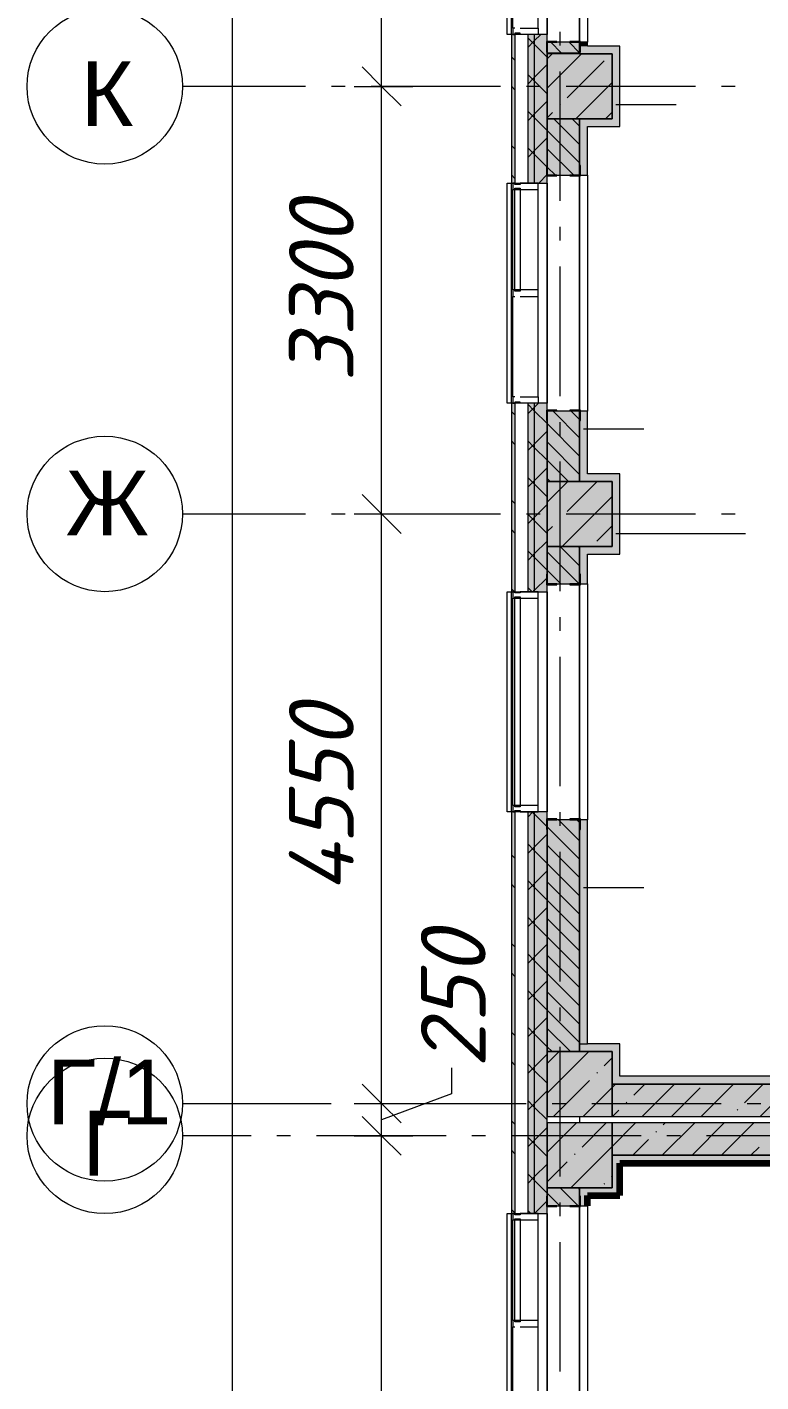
# Model space of a CAD drawing. Header units: millimetres. Extents: x -537608 to 253996, y -217170 to 186033.
# Drawn here: x -320993 to -315326, y 100822 to 111279 of the extents above; entities that cross this region are included whole.
import ezdxf

# ---------------------------------------------------------------- set-up
doc = ezdxf.new("R2010")
doc.units = ezdxf.units.MM
doc.layers.add('16) Лак 1.6м', color=160, linetype='Continuous', lineweight=90)
doc.layers.add('PDF _Геометрия', color=7, linetype='Continuous')
doc.layers.add('PDF _Текст', color=7, linetype='Continuous')
doc.layers.add('PDF _Сплошная заливка', color=7, linetype='Continuous', true_color=0xffffff)
doc.styles.add('PDF ArialMT', font='arial.ttf')
doc.styles.add('PDF ISOCPEUR Italic', font='isocpeui.ttf')

msp = doc.modelspace()

# ---------------------------------------------------------------- hatches: boundary and pattern name
at = {"layer": 'PDF _Сплошная заливка', "transparency": 33554559}
h = msp.add_hatch(color=256, dxfattribs=at)
h.paths.add_polyline_path([(-317226.1745, 91171.2657), (-317226.1745, 100422.2895), (-317253.1726, 100422.2895), (-317253.1726, 91171.2657)], flags=0)
h.paths.add_polyline_path([(-317226.1745, 102122.2896), (-317226.1745, 105221.2638), (-317253.1726, 105221.2638), (-317253.1726, 102122.2896)], flags=0)
h.paths.add_polyline_path([(-317226.1745, 106921.2639), (-317226.1745, 108375.063), (-317253.1726, 108375.063), (-317253.1726, 106921.2639)], flags=0)
h.paths.add_polyline_path([(-317226.1745, 110075.063), (-317226.1745, 111221.2632), (-317253.1726, 111221.2632), (-317253.1726, 110075.063)], flags=0)
h.paths.add_polyline_path([(-317226.1745, 112921.2633), (-317226.1745, 114221.2618), (-317253.1726, 114221.2618), (-317253.1726, 112921.2633)], flags=0)
h.paths.add_polyline_path([(-317226.1745, 115921.2619), (-317226.1745, 117221.2605), (-317253.1726, 117221.2605), (-317253.1726, 115921.2619)], flags=0)
h.paths.add_polyline_path([(-317253.1726, 118921.2605), (-317226.1745, 118921.2605), (-317226.1745, 120211.2608), (-317253.1726, 120211.2608), (-317253.1726, 119479.1985)], flags=0)
h.paths.add_polyline_path([(-317226.1745, 121911.2609), (-317226.1745, 123211.2594), (-317253.1726, 123211.2594), (-317253.1726, 121911.2609)], flags=0)
h.paths.add_polyline_path([(-317226.1745, 124911.2595), (-317226.1745, 126221.259), (-317253.1726, 126221.259), (-317253.1726, 124911.2595)], flags=0)
h.paths.add_polyline_path([(-317226.1745, 127921.2597), (-317226.1745, 129221.2593), (-317253.1726, 129221.2593), (-317253.1726, 127921.2597)], flags=0)
h.paths.add_polyline_path([(-317253.1726, 130921.2596), (-317226.1745, 130921.2596), (-317226.1745, 132321.2581), (-317253.1726, 132321.2581), (-317253.1726, 132222.2807)], flags=0)
h.paths.add_polyline_path([(-317226.1745, 134021.2585), (-317226.1745, 135221.2584), (-317253.1726, 135221.2584), (-317253.1726, 134021.2585)], flags=0)
h.paths.add_polyline_path([(-317226.1745, 136921.2575), (-317226.1745, 138221.2584), (-317253.1726, 138221.2584), (-317253.1726, 136921.2575)], flags=0)
h.paths.add_polyline_path([(-317226.1745, 139921.2574), (-317226.1745, 141348.2576), (-317253.1726, 141348.2576), (-317253.1726, 139921.2574)], flags=0)
h = msp.add_hatch(color=256, dxfattribs=at)
h.paths.add_polyline_path([(-317076.174, 91321.2663), (-317076.174, 100422.2895), (-317126.1742, 100422.2895), (-317126.1742, 91321.2663)], flags=0)
h.paths.add_polyline_path([(-317126.1742, 102122.2896), (-317076.174, 102122.2896), (-317076.174, 105221.2638), (-317126.1742, 105221.2638), (-317126.1742, 102488.423)], flags=0)
h.paths.add_polyline_path([(-317076.174, 106921.2639), (-317076.174, 108375.063), (-317126.1742, 108375.063), (-317126.1742, 106921.2639)], flags=0)
h.paths.add_polyline_path([(-317076.174, 110075.063), (-317076.174, 111221.2632), (-317126.1742, 111221.2632), (-317126.1742, 110075.063)], flags=0)
h.paths.add_polyline_path([(-317076.174, 112921.2633), (-317076.174, 114221.2618), (-317126.1742, 114221.2618), (-317126.1742, 112921.2633)], flags=0)
h.paths.add_polyline_path([(-317126.1742, 115921.2619), (-317076.174, 115921.2619), (-317076.174, 117221.2605), (-317126.1742, 117221.2605), (-317126.1742, 116647.4015)], flags=0)
h.paths.add_polyline_path([(-317076.174, 118921.2605), (-317076.174, 120211.2608), (-317126.1742, 120211.2608), (-317126.1742, 118921.2605)], flags=0)
h.paths.add_polyline_path([(-317076.174, 121911.2609), (-317076.174, 123211.2594), (-317126.1742, 123211.2594), (-317126.1742, 121911.2609)], flags=0)
h.paths.add_polyline_path([(-317076.174, 124911.2595), (-317076.174, 126221.259), (-317126.1742, 126221.259), (-317126.1742, 124911.2595)], flags=0)
h.paths.add_polyline_path([(-317076.174, 127921.2597), (-317076.174, 129221.2593), (-317126.1742, 129221.2593), (-317126.1742, 127921.2597)], flags=0)
h.paths.add_polyline_path([(-317126.1742, 130921.2596), (-317076.174, 130921.2596), (-317076.174, 132321.2581), (-317126.1742, 132321.2581), (-317126.1742, 132222.2807)], flags=0)
h.paths.add_polyline_path([(-317076.174, 134021.2585), (-317076.174, 135221.2584), (-317126.1742, 135221.2584), (-317126.1742, 134021.2585)], flags=0)
h.paths.add_polyline_path([(-317076.174, 136921.2575), (-317076.174, 138221.2584), (-317126.1742, 138221.2584), (-317126.1742, 136921.2575)], flags=0)
h.paths.add_polyline_path([(-317076.174, 139921.2574), (-317076.174, 141221.257), (-317126.1742, 141221.257), (-317126.1742, 139921.2574)], flags=0)
h = msp.add_hatch(color=256, dxfattribs=at)
h.paths.add_polyline_path([(-317076.174, 91421.2666), (-316976.1736, 91421.2666), (-316976.1736, 100422.2895), (-317076.174, 100422.2895), (-317076.174, 92577.1358)], flags=0)
h.paths.add_polyline_path([(-316976.1736, 102122.2896), (-316976.1736, 105221.2638), (-317076.174, 105221.2638), (-317076.174, 102122.2896)], flags=0)
h.paths.add_polyline_path([(-316976.1736, 106921.2639), (-316976.1736, 108375.063), (-317076.174, 108375.063), (-317076.174, 106921.2639)], flags=0)
h.paths.add_polyline_path([(-316976.1736, 110075.063), (-316976.1736, 111221.2632), (-317076.174, 111221.2632), (-317076.174, 110075.063)], flags=0)
h.paths.add_polyline_path([(-316976.1736, 112921.2633), (-316976.1736, 114221.2618), (-317076.174, 114221.2618), (-317076.174, 112921.2633)], flags=0)
h.paths.add_polyline_path([(-317076.174, 115921.2619), (-316976.1736, 115921.2619), (-316976.1736, 117221.2605), (-317076.174, 117221.2605), (-317076.174, 116647.4015)], flags=0)
h.paths.add_polyline_path([(-317076.174, 118921.2605), (-316976.1736, 118921.2605), (-316976.1736, 120211.2608), (-317076.174, 120211.2608), (-317076.174, 119479.1985)], flags=0)
h.paths.add_polyline_path([(-316976.1736, 121911.2609), (-316976.1736, 123211.2594), (-317076.174, 123211.2594), (-317076.174, 121911.2609)], flags=0)
h.paths.add_polyline_path([(-316976.1736, 124911.2595), (-316976.1736, 126221.259), (-317076.174, 126221.259), (-317076.174, 124911.2595)], flags=0)
h.paths.add_polyline_path([(-316976.1736, 127921.2597), (-316976.1736, 129221.2593), (-317076.174, 129221.2593), (-317076.174, 127921.2597)], flags=0)
h.paths.add_polyline_path([(-317076.174, 130921.2596), (-316976.1736, 130921.2596), (-316976.1736, 132321.2581), (-317076.174, 132321.2581), (-317076.174, 131570.9112)], flags=0)
h.paths.add_polyline_path([(-316976.1736, 134021.2585), (-316976.1736, 135221.2584), (-317076.174, 135221.2584), (-317076.174, 134021.2585)], flags=0)
h.paths.add_polyline_path([(-316976.1736, 136921.2575), (-316976.1736, 138221.2584), (-317076.174, 138221.2584), (-317076.174, 136921.2575)], flags=0)
h.paths.add_polyline_path([(-317076.174, 139921.2574), (-316976.1736, 139921.2574), (-316976.1736, 141171.2584), (-317076.174, 141171.2584), (-317076.174, 140009.7201)], flags=0)
h = msp.add_hatch(color=256, dxfattribs=at)
h.paths.add_polyline_path([(-316726.1726, 111081.2631), (-316726.1726, 111161.2626), (-316976.1736, 111161.2626), (-316976.1736, 111081.2631), (-316761.8514, 111081.2631)], flags=0)
h.paths.add_polyline_path([(-316761.8514, 112981.2618), (-316726.1726, 112981.2618), (-316726.1726, 114161.2633), (-316976.1736, 114161.2633), (-316976.1736, 112981.2618)], flags=0)
h.paths.add_polyline_path([(-316726.1726, 115981.2604), (-316726.1726, 117161.262), (-316976.1736, 117161.262), (-316976.1736, 115981.2604), (-316761.8514, 115981.2604)], flags=0)
h.paths.add_polyline_path([(-316976.1736, 118981.2612), (-316726.1726, 118981.2612), (-316726.1726, 120151.2601), (-316976.1736, 120151.2601), (-316976.1736, 119479.1985)], flags=0)
h.paths.add_polyline_path([(-316761.8514, 121971.2593), (-316726.1726, 121971.2593), (-316726.1726, 123151.2609), (-316976.1736, 123151.2609), (-316976.1736, 121971.2593)], flags=0)
h.paths.add_polyline_path([(-316761.8514, 124971.2602), (-316726.1726, 124971.2602), (-316726.1726, 125571.2603), (-316976.1736, 125571.2603), (-316976.1736, 124971.2602)], flags=0)
h.paths.add_polyline_path([(-316938.0405, 126071.2601), (-316726.1726, 126071.2601), (-316726.1726, 126161.2605), (-316976.1736, 126161.2605), (-316976.1736, 126071.2601)], flags=0)
h.paths.add_polyline_path([(-316726.1726, 127981.2592), (-316726.1726, 128571.2589), (-316976.1736, 128571.2589), (-316976.1736, 127981.2592), (-316761.8514, 127981.2592)], flags=0)
h.paths.add_polyline_path([(-316761.8514, 129071.2587), (-316726.1726, 129071.2587), (-316726.1726, 129161.2597), (-316976.1736, 129161.2597), (-316976.1736, 129071.2587), (-316938.0405, 129071.2587)], flags=0)
h.paths.add_polyline_path([(-316726.1726, 130981.2592), (-316726.1726, 131570.9112), (-316976.1736, 131570.9112), (-316976.1736, 130981.2592), (-316761.8514, 130981.2592)], flags=0)
h.paths.add_polyline_path([(-316726.1726, 132070.9115), (-316726.1726, 132261.2584), (-316976.1736, 132261.2584), (-316976.1736, 132070.9115), (-316761.8514, 132070.9115)], flags=0)
h.paths.add_polyline_path([(-316976.1736, 134081.2588), (-316726.1726, 134081.2588), (-316726.1726, 135161.2582), (-316976.1736, 135161.2582), (-316976.1736, 135054.0767)], flags=0)
h.paths.add_polyline_path([(-316976.1736, 136981.2584), (-316726.1726, 136981.2584), (-316726.1726, 138161.258), (-316976.1736, 138161.258), (-316976.1736, 137885.8726)], flags=0)
h.paths.add_polyline_path([(-316976.1736, 139981.2575), (-316726.1726, 139981.2575), (-316726.1726, 140571.2577), (-316976.1736, 140571.2577), (-316976.1736, 140009.7201)], flags=0)
for points in [[(-316761.8514, 110571.2628), (-316476.1803, 110571.2628), (-316476.1803, 111071.2626), (-316976.1736, 111071.2626), (-316976.1736, 110571.2628)], [(-316976.1736, 107271.2631), (-316476.1803, 107271.2631), (-316476.1803, 107771.2629), (-316976.1736, 107771.2629), (-316976.1736, 107444.0656)], [(-309426.179, 102871.2634), (-309426.179, 103121.2643), (-316476.1803, 103121.2643), (-316476.1803, 102871.2634), (-310082.8987, 102871.2634)], [(-316476.1803, 102321.2656), (-316476.1803, 102821.2653), (-316976.1736, 102821.2653), (-316976.1736, 102321.2656), (-316761.8514, 102321.2656)], [(-311752.6347, 102571.2644), (-309051.1775, 102571.2644), (-309051.1775, 102821.2653), (-316476.1803, 102821.2653), (-316476.1803, 102571.2644), (-315092.1153, 102571.2644)]]:
    msp.add_hatch(color=256, dxfattribs=at).paths.add_polyline_path(points)
at = {"layer": 'PDF _Сплошная заливка', "true_color": 0xff7d7d, "transparency": 33554559}
for points in [[(-316476.1803, 110571.2628), (-316416.1732, 110571.2628), (-316416.1732, 111131.2633), (-316476.1803, 111131.2633), (-316476.1803, 110983.8118)], [(-309051.1775, 102511.2637), (-309051.1775, 102571.2644), (-316476.1803, 102571.2644), (-316476.1803, 102511.2637), (-309248.0263, 102511.2637)]]:
    msp.add_hatch(color=11, dxfattribs=at).paths.add_polyline_path(points)
at = {"layer": 'PDF _Сплошная заливка', "transparency": 33554559}
h = msp.add_hatch(color=256, dxfattribs=at)
h.paths.add_polyline_path([(-316726.1726, 107771.2629), (-316726.1726, 108315.2625), (-316976.1736, 108315.2625), (-316976.1736, 107771.2629), (-316761.8514, 107771.2629)], flags=0)
h.paths.add_polyline_path([(-316976.1736, 110135.264), (-316726.1726, 110135.264), (-316726.1726, 110571.2628), (-316976.1736, 110571.2628)], flags=0)
h = msp.add_hatch(color=256, dxfattribs=at)
h.paths.add_polyline_path([(-316726.1726, 103371.2653), (-316726.1726, 105161.2631), (-316976.1736, 105161.2631), (-316976.1736, 103371.2653), (-316761.8514, 103371.2653)], flags=0)
h.paths.add_polyline_path([(-316726.1726, 106981.2645), (-316726.1726, 107271.2631), (-316976.1736, 107271.2631), (-316976.1736, 106981.2645), (-316761.8514, 106981.2645)], flags=0)
at = {"layer": 'PDF _Сплошная заливка', "true_color": 0xfca910, "transparency": 33554559}
msp.add_hatch(color=40, dxfattribs=at).paths.add_polyline_path([(-312364.1769, 103121.2643), (-312364.1769, 103181.265), (-316476.1803, 103181.265), (-316476.1803, 103121.2643), (-315092.1153, 103121.2643)])
at = {"layer": 'PDF _Сплошная заливка', "transparency": 33554559}
h = msp.add_hatch(color=256, dxfattribs=at)
h.paths.add_polyline_path([(-316726.1726, 99161.2659), (-316726.1726, 99171.2642), (-316976.1736, 99171.2642), (-316976.1736, 99161.2659), (-316761.8514, 99161.2659)], flags=0)
h.paths.add_polyline_path([(-316803.877, 99671.264), (-316726.1726, 99671.264), (-316726.1726, 100362.2652), (-316976.1736, 100362.2652), (-316976.1736, 99671.264)], flags=0)
h.paths.add_polyline_path([(-316726.1726, 102182.2644), (-316726.1726, 102321.2656), (-316976.1736, 102321.2656), (-316976.1736, 102182.2644), (-316761.8514, 102182.2644)], flags=0)

# ---------------------------------------------------------------- linework, layer by layer
at = {"layer": '16) Лак 1.6м'}
for p, q in [((-316416.1732, 102321.2656), (-316416.1732, 102511.2637)), ((-316416.1732, 102511.2637), (-309051.1775, 102511.2637)), ((-316416.1732, 102261.2649), (-316416.1732, 102321.2656)), ((-316666.1741, 102182.2644), (-316666.1741, 102261.2649)), ((-316666.1741, 102261.2649), (-316416.1732, 102261.2649))]:
    msp.add_line(p, q, dxfattribs=at)
at = {"layer": 'PDF _Геометрия', "lineweight": 9}
for p, q in [((-319407.7107, 91281.2687), (-319407.7107, 179161.2487)), ((-318255.5016, 110821.2639), (-318255.5016, 116821.2611)), ((-316726.1726, 112975.2615), (-316726.1726, 111167.2628)), ((-316726.1726, 111167.2628), (-316726.1726, 112975.2615)), ((-316666.1741, 112981.2618), (-316666.1741, 111161.2626)), ((-317253.1726, 111221.2632), (-317253.1726, 112921.2633)), ((-316976.1736, 112921.2633), (-316976.1736, 111221.2632)), ((-316976.1736, 111221.2632), (-316976.1736, 112921.2633)), ((-317243.1743, 111271.2634), (-317243.1743, 112046.2621)), ((-317046.179, 111271.2634), (-317046.179, 112046.2621)), ((-317226.1745, 111271.2634), (-317243.1743, 111271.2634)), ((-317243.1743, 111271.2634), (-317243.1743, 111221.2632)), ((-317186.1727, 111271.2634), (-317046.179, 111271.2634)), ((-317046.179, 111271.2634), (-317046.179, 111221.2632)), ((-317226.1745, 111221.2632), (-317253.1726, 111221.2632)), ((-317253.1726, 111221.2632), (-317253.1726, 110075.063)), ((-317243.1743, 111221.2632), (-317226.1745, 111221.2632)), ((-317186.1727, 111231.2637), (-317226.1745, 111231.2637)), ((-317226.1745, 111231.2637), (-317226.1745, 111221.2632)), ((-317126.1742, 111221.2632), (-317226.1745, 111221.2632)), ((-317226.1745, 111221.2632), (-317226.1745, 110075.063)), ((-317186.1727, 111221.2632), (-317186.1727, 111231.2637)), ((-317046.179, 111221.2632), (-317186.1727, 111221.2632)), ((-317076.174, 111221.2632), (-317126.1742, 111221.2632)), ((-317126.1742, 111221.2632), (-317126.1742, 110075.063)), ((-317076.174, 111146.5708), (-317126.1742, 111196.571)), ((-317126.1742, 111122.0529), (-317076.174, 111172.0532)), ((-317076.174, 111172.0532), (-317026.9661, 111221.2632)), ((-316976.1736, 111221.2632), (-317076.174, 111221.2632)), ((-317076.174, 111221.2632), (-317076.174, 110075.063)), ((-316976.1736, 110075.063), (-316976.1736, 111221.2632)), ((-316726.1726, 111161.2626), (-316976.1736, 111161.2626)), ((-316976.1736, 111161.2626), (-316976.1736, 111081.2631)), ((-316869.4474, 111081.2631), (-316949.4511, 111161.2626)), ((-316728.0242, 111081.2631), (-316808.0279, 111161.2626)), ((-316666.1741, 111161.2626), (-316726.1726, 111161.2626)), ((-316726.1726, 111161.2626), (-316726.1726, 111131.2633)), ((-316726.1726, 111131.2633), (-316726.1726, 111161.2626)), ((-316666.1741, 111131.2633), (-316666.1741, 111161.2626)), ((-316976.1736, 111046.5704), (-317076.174, 111146.5708)), ((-316976.1736, 111081.2631), (-316726.1726, 111081.2631)), ((-316976.1736, 110806.6927), (-316711.61, 111071.2626)), ((-316976.1736, 111034.7916), (-316939.7025, 111071.2626)), ((-316476.1803, 111071.2626), (-316976.1736, 111071.2626)), ((-316976.1736, 111071.2626), (-316976.1736, 110571.2628)), ((-316726.1726, 111081.2631), (-316726.1726, 111131.2633)), ((-316726.1726, 111131.2633), (-316726.1726, 111071.2626)), ((-316726.1726, 111071.2626), (-316476.1803, 111071.2626)), ((-316476.1803, 111131.2633), (-316666.1741, 111131.2633)), ((-316416.1732, 111131.2633), (-316476.1803, 111131.2633)), ((-316476.1803, 110571.2628), (-316476.1803, 111071.2626)), ((-316476.1803, 111071.2626), (-316476.1803, 110571.2628)), ((-316416.1732, 110571.2628), (-316416.1732, 111131.2633)), ((-317076.174, 110889.211), (-316976.1736, 110989.2114)), ((-316822.0394, 110732.7322), (-316536.9194, 111017.8543)), ((-317076.174, 110863.7265), (-317126.1742, 110913.7267)), ((-317126.1742, 110839.2108), (-317076.174, 110889.211)), ((-316976.1736, 110763.7283), (-317076.174, 110863.7265)), ((-316755.4098, 110571.2628), (-316476.1803, 110850.4945)), ((-318467.6364, 110821.2639), (-318255.5016, 110821.2639)), ((-318255.5016, 107521.264), (-318255.5016, 110821.2639)), ((-318255.5016, 110821.2639), (-318015.499, 110821.2639)), ((-317076.174, 110580.8844), (-317126.1742, 110630.8846)), ((-317076.174, 110606.3689), (-316976.1736, 110706.3672)), ((-316879.0668, 110675.7069), (-316874.3217, 110680.4499)), ((-316446.1767, 110680.3358), (-315980.0278, 110680.3358)), ((-317126.1742, 110556.3687), (-317076.174, 110606.3689)), ((-316976.1736, 110480.884), (-317076.174, 110580.8844)), ((-316976.1736, 110578.5937), (-316936.0856, 110618.6838)), ((-316976.1736, 110571.2628), (-316476.1803, 110571.2628)), ((-316726.1726, 110571.2628), (-316976.1736, 110571.2628)), ((-316976.1736, 110571.2628), (-316976.1736, 110135.264)), ((-316726.1726, 110372.3063), (-316925.1313, 110571.2628)), ((-316726.1726, 110513.7274), (-316783.7082, 110571.2628)), ((-316726.1726, 110135.264), (-316726.1726, 110571.2628)), ((-316666.1741, 110571.2628), (-316726.1726, 110571.2628)), ((-316726.1726, 110571.2628), (-316726.1726, 110135.264)), ((-316476.1803, 110571.2628), (-316666.1741, 110571.2628)), ((-316527.3086, 110571.2628), (-316476.1803, 110622.3976)), ((-316416.1732, 110511.2622), (-316416.1732, 110571.2628)), ((-317076.174, 110323.5246), (-316976.1736, 110423.5251)), ((-316726.1726, 110230.8852), (-316976.1736, 110480.884)), ((-316666.1741, 110511.2622), (-316416.1732, 110511.2622)), ((-316666.1741, 110135.264), (-316666.1741, 110511.2622)), ((-317076.174, 110298.0423), (-317126.1742, 110348.0425)), ((-317126.1742, 110273.5245), (-317076.174, 110323.5246)), ((-316771.9789, 110135.264), (-316976.1736, 110339.463)), ((-316976.1736, 110198.0419), (-317076.174, 110298.0423)), ((-317041.7956, 110075.063), (-316976.1736, 110140.6829)), ((-316913.3935, 110135.264), (-316976.1736, 110198.0419)), ((-316976.1736, 110135.264), (-316726.1726, 110135.264)), ((-316726.1726, 110135.264), (-316666.1741, 110135.264)), ((-316726.1726, 110130.2626), (-316726.1726, 108322.264)), ((-316726.1726, 108322.264), (-316726.1726, 110130.2626)), ((-316666.1741, 110135.264), (-316666.1741, 108315.2625)), ((-317253.1726, 110075.063), (-317226.1745, 110075.063)), ((-317253.1726, 108375.063), (-317253.1726, 110075.063)), ((-317226.1745, 110075.063), (-317243.1743, 110075.063)), ((-317243.1743, 110075.063), (-317243.1743, 110025.0629)), ((-317243.1743, 109250.062), (-317243.1743, 110025.0629)), ((-317243.1743, 110025.0629), (-317226.1745, 110025.0629)), ((-317226.1745, 110075.063), (-317126.1742, 110075.063)), ((-317226.1745, 110065.0626), (-317226.1745, 110075.063)), ((-317186.1727, 110065.0626), (-317226.1745, 110065.0626)), ((-317226.1745, 110035.0633), (-317186.1727, 110035.0633)), ((-317226.1745, 110025.0629), (-317226.1745, 110035.0633)), ((-317226.1745, 110025.0629), (-317186.1727, 110025.0629)), ((-317226.1745, 109250.062), (-317226.1745, 110025.0629)), ((-317046.179, 110075.063), (-317186.1727, 110075.063)), ((-317186.1727, 110075.063), (-317186.1727, 110065.0626)), ((-317186.1727, 110035.0633), (-317186.1727, 110025.0629)), ((-317186.1727, 110025.0629), (-317186.1727, 109250.062)), ((-317186.1727, 110025.0629), (-317046.179, 110025.0629)), ((-317126.1742, 110075.063), (-317076.174, 110075.063)), ((-317076.174, 110075.063), (-316976.1736, 110075.063)), ((-317046.179, 110025.0629), (-317046.179, 110075.063)), ((-317046.179, 109250.062), (-317046.179, 110025.0629)), ((-316976.1736, 110075.063), (-316976.1736, 108375.063)), ((-316976.1736, 108375.063), (-316976.1736, 110075.063)), ((-317226.1745, 109250.062), (-317243.1743, 109250.062)), ((-317243.1743, 109250.062), (-317243.1743, 109200.0619)), ((-317243.1743, 108425.0632), (-317243.1743, 109200.0619)), ((-317243.1743, 109200.0619), (-317226.1745, 109200.0619)), ((-317186.1727, 109250.062), (-317226.1745, 109250.062)), ((-317226.1745, 109240.0637), (-317226.1745, 109250.062)), ((-317186.1727, 109240.0637), (-317226.1745, 109240.0637)), ((-317046.179, 109250.062), (-317186.1727, 109250.062)), ((-317186.1727, 109250.062), (-317186.1727, 109240.0637)), ((-317186.1727, 109200.0619), (-317046.179, 109200.0619)), ((-317046.179, 109200.0619), (-317046.179, 109250.062)), ((-317046.179, 108425.0632), (-317046.179, 109200.0619)), ((-317226.1745, 108375.063), (-317253.1726, 108375.063)), ((-317253.1726, 108375.063), (-317253.1726, 106921.2639)), ((-317226.1745, 108425.0632), (-317243.1743, 108425.0632)), ((-317243.1743, 108425.0632), (-317243.1743, 108375.063)), ((-317243.1743, 108375.063), (-317226.1745, 108375.063)), ((-317186.1727, 108385.0634), (-317226.1745, 108385.0634)), ((-317226.1745, 108385.0634), (-317226.1745, 108375.063)), ((-317126.1742, 108375.063), (-317226.1745, 108375.063)), ((-317226.1745, 108375.063), (-317226.1745, 106921.2639)), ((-317186.1727, 108425.0632), (-317046.179, 108425.0632)), ((-317186.1727, 108375.063), (-317186.1727, 108385.0634)), ((-317046.179, 108375.063), (-317186.1727, 108375.063)), ((-317076.174, 108375.063), (-317126.1742, 108375.063)), ((-317126.1742, 108375.063), (-317126.1742, 106921.2639)), ((-317076.174, 108318.1432), (-317126.1742, 108368.1434)), ((-317126.1742, 108293.6275), (-317076.174, 108343.6277)), ((-317076.174, 108343.6277), (-317044.7409, 108375.063)), ((-316976.1736, 108375.063), (-317076.174, 108375.063)), ((-317076.174, 108375.063), (-317076.174, 106921.2639)), ((-317046.179, 108425.0632), (-317046.179, 108375.063)), ((-316976.1736, 106921.2639), (-316976.1736, 108375.063)), ((-316976.1736, 108218.1428), (-317076.174, 108318.1432)), ((-316726.1726, 108315.2625), (-316976.1736, 108315.2625)), ((-316976.1736, 108315.2625), (-316976.1736, 107771.2629)), ((-316726.1726, 108109.565), (-316931.8744, 108315.2625)), ((-316726.1726, 108250.9861), (-316790.4512, 108315.2625)), ((-316666.1741, 108315.2625), (-316726.1726, 108315.2625)), ((-316726.1726, 108315.2625), (-316726.1726, 107831.2635)), ((-316726.1726, 107831.2635), (-316726.1726, 108315.2625)), ((-316666.1741, 107831.2635), (-316666.1741, 108315.2625)), ((-317076.174, 108060.7834), (-316976.1736, 108160.7838)), ((-316726.1726, 107968.144), (-316976.1736, 108218.1428)), ((-316696.1777, 108178.9311), (-316230.0288, 108178.9311)), ((-317076.174, 108035.3011), (-317126.1742, 108085.3013)), ((-317126.1742, 108010.7833), (-317076.174, 108060.7834)), ((-316976.1736, 107935.3007), (-317076.174, 108035.3011)), ((-316726.1726, 107826.723), (-316976.1736, 108076.7217)), ((-316812.1358, 107771.2629), (-316976.1736, 107935.3007)), ((-317076.174, 107777.9413), (-316976.1736, 107877.9417)), ((-316726.1726, 107831.2635), (-316726.1726, 107771.2629)), ((-316726.1726, 107771.2629), (-316726.1726, 107831.2635)), ((-316476.1803, 107831.2635), (-316666.1741, 107831.2635)), ((-316416.1732, 107831.2635), (-316476.1803, 107831.2635)), ((-316416.1732, 107271.2631), (-316416.1732, 107831.2635)), ((-317076.174, 107752.4589), (-317126.1742, 107802.4592)), ((-317126.1742, 107727.9411), (-317076.174, 107777.9413)), ((-316976.1736, 107652.4586), (-317076.174, 107752.4589)), ((-316953.5589, 107771.2629), (-316976.1736, 107793.8796)), ((-316976.1736, 107613.3135), (-316818.2243, 107771.2629)), ((-316476.1803, 107771.2629), (-316976.1736, 107771.2629)), ((-316976.1736, 107771.2629), (-316976.1736, 107271.2631)), ((-316976.1736, 107771.2629), (-316726.1726, 107771.2629)), ((-316822.0394, 107539.3532), (-316590.1318, 107771.2629)), ((-316726.1726, 107771.2629), (-316476.1803, 107771.2629)), ((-316476.1803, 107271.2631), (-316476.1803, 107771.2629)), ((-316476.1803, 107771.2629), (-316476.1803, 107271.2631)), ((-317076.174, 107495.0992), (-316976.1736, 107595.0996)), ((-316862.0326, 107271.2631), (-316476.1803, 107657.1176)), ((-318467.6364, 107521.264), (-318255.5016, 107521.264)), ((-318255.5016, 102971.2638), (-318255.5016, 107521.264)), ((-318255.5016, 107521.264), (-318015.499, 107521.264)), ((-317076.174, 107469.6147), (-317126.1742, 107519.6149)), ((-317126.1742, 107445.099), (-317076.174, 107495.0992)), ((-316976.1736, 107369.6165), (-317076.174, 107469.6147)), ((-316976.1736, 107385.2146), (-316936.0856, 107425.3047)), ((-316879.0668, 107482.3279), (-316874.3217, 107487.0708)), ((-316593.9382, 107311.2542), (-316476.1803, 107429.0186)), ((-317076.174, 107212.2571), (-316976.1736, 107312.2553)), ((-316446.1767, 107370.7855), (-315446.1729, 107370.7855)), ((-317076.174, 107186.7726), (-317126.1742, 107236.7727)), ((-317126.1742, 107162.2569), (-317076.174, 107212.2571)), ((-316976.1736, 107086.7722), (-317076.174, 107186.7726)), ((-316976.1736, 107271.2631), (-316476.1803, 107271.2631)), ((-316726.1726, 107271.2631), (-316976.1736, 107271.2631)), ((-316976.1736, 107271.2631), (-316976.1736, 106981.2645)), ((-316729.247, 106981.2645), (-316976.1736, 107228.1933)), ((-316726.1726, 107119.6155), (-316877.8267, 107271.2631)), ((-316726.1726, 107261.0366), (-316736.4034, 107271.2631)), ((-316666.1741, 107271.2631), (-316726.1726, 107271.2631)), ((-316726.1726, 107271.2631), (-316726.1726, 106981.2645)), ((-316726.1726, 106981.2645), (-316726.1726, 107271.2631)), ((-316476.1803, 107271.2631), (-316666.1741, 107271.2631)), ((-316666.1741, 106981.2645), (-316666.1741, 107211.2646)), ((-316666.1741, 107211.2646), (-316416.1732, 107211.2646)), ((-316416.1732, 107211.2646), (-316416.1732, 107271.2631)), ((-316870.6703, 106981.2645), (-316976.1736, 107086.7722)), ((-317076.174, 106929.4128), (-316976.1736, 107029.4132)), ((-316976.1736, 106981.2645), (-316726.1726, 106981.2645)), ((-316726.1726, 106981.2645), (-316666.1741, 106981.2645)), ((-316726.1726, 106975.2643), (-316726.1726, 105167.2634)), ((-316726.1726, 105167.2634), (-316726.1726, 106975.2643)), ((-316666.1741, 106981.2645), (-316666.1741, 105161.2631)), ((-317253.1726, 106921.2639), (-317226.1745, 106921.2639)), ((-317253.1726, 105221.2638), (-317253.1726, 106921.2639)), ((-317226.1745, 106921.2639), (-317243.1743, 106921.2639)), ((-317243.1743, 106921.2639), (-317243.1743, 106871.2637)), ((-317243.1743, 106871.2637), (-317226.1745, 106871.2637)), ((-317243.1743, 105271.264), (-317243.1743, 106871.2637)), ((-317226.1745, 106921.2639), (-317126.1742, 106921.2639)), ((-317226.1745, 106911.2634), (-317226.1745, 106921.2639)), ((-317186.1727, 106911.2634), (-317226.1745, 106911.2634)), ((-317226.1745, 106881.2642), (-317186.1727, 106881.2642)), ((-317226.1745, 106871.2637), (-317226.1745, 106881.2642)), ((-317226.1745, 106871.2637), (-317186.1727, 106871.2637)), ((-317226.1745, 105271.264), (-317226.1745, 106871.2637)), ((-317046.179, 106921.2639), (-317186.1727, 106921.2639)), ((-317186.1727, 106921.2639), (-317186.1727, 106911.2634)), ((-317186.1727, 106881.2642), (-317186.1727, 106871.2637)), ((-317186.1727, 106871.2637), (-317046.179, 106871.2637)), ((-317186.1727, 106871.2637), (-317186.1727, 105271.264)), ((-317093.5095, 106921.2639), (-317126.1742, 106953.9306)), ((-317126.1742, 106921.2639), (-317076.174, 106921.2639)), ((-317084.3293, 106921.2639), (-317076.174, 106929.4128)), ((-317076.174, 106921.2639), (-316976.1736, 106921.2639)), ((-317046.179, 106871.2637), (-317046.179, 106921.2639)), ((-317046.179, 105271.264), (-317046.179, 106871.2637)), ((-316976.1736, 106921.2639), (-316976.1736, 105221.2638)), ((-316976.1736, 105221.2638), (-316976.1736, 106921.2639)), ((-317226.1745, 105221.2638), (-317253.1726, 105221.2638)), ((-317253.1726, 105221.2638), (-317253.1726, 102122.2896)), ((-317226.1745, 105271.264), (-317243.1743, 105271.264)), ((-317243.1743, 105271.264), (-317243.1743, 105221.2638)), ((-317243.1743, 105221.2638), (-317226.1745, 105221.2638)), ((-317226.1745, 105261.2636), (-317226.1745, 105271.264)), ((-317186.1727, 105271.264), (-317226.1745, 105271.264)), ((-317186.1727, 105261.2636), (-317226.1745, 105261.2636)), ((-317226.1745, 105221.2638), (-317226.1745, 105231.2643)), ((-317226.1745, 105231.2643), (-317186.1727, 105231.2643)), ((-317126.1742, 105221.2638), (-317226.1745, 105221.2638)), ((-317226.1745, 105221.2638), (-317226.1745, 102122.2896)), ((-317046.179, 105271.264), (-317186.1727, 105271.264)), ((-317186.1727, 105271.264), (-317186.1727, 105261.2636)), ((-317186.1727, 105231.2643), (-317186.1727, 105221.2638)), ((-317186.1727, 105221.2638), (-317046.179, 105221.2638)), ((-317126.1742, 105182.3578), (-317087.266, 105221.2638)), ((-317076.174, 105221.2638), (-317126.1742, 105221.2638)), ((-317126.1742, 105221.2638), (-317126.1742, 102122.2896)), ((-317076.174, 105206.8735), (-317090.5643, 105221.2638)), ((-316976.1736, 105221.2638), (-317076.174, 105221.2638)), ((-317076.174, 105221.2638), (-317076.174, 102122.2896)), ((-316976.1736, 105106.8752), (-317076.174, 105206.8735)), ((-317046.179, 105221.2638), (-317046.179, 105271.264)), ((-316976.1736, 102122.2896), (-316976.1736, 105221.2638)), ((-316726.1726, 105161.2631), (-316976.1736, 105161.2631)), ((-316976.1736, 105161.2631), (-316976.1736, 103371.2653)), ((-316726.1726, 104856.8743), (-316976.1736, 105106.8752)), ((-316726.1726, 104998.2953), (-316889.1426, 105161.2631)), ((-316726.1726, 105139.7164), (-316747.7194, 105161.2631)), ((-316666.1741, 105161.2631), (-316726.1726, 105161.2631)), ((-316726.1726, 105161.2631), (-316726.1726, 103431.2638)), ((-316726.1726, 103431.2638), (-316726.1726, 105161.2631)), ((-316666.1741, 103431.2638), (-316666.1741, 105161.2631)), ((-317076.174, 104949.5158), (-316976.1736, 105049.5141)), ((-317076.174, 104924.0314), (-317126.1742, 104974.0315)), ((-317126.1742, 104899.5157), (-317076.174, 104949.5158)), ((-316976.1736, 104824.0309), (-317076.174, 104924.0314)), ((-316726.1726, 104715.4532), (-316976.1736, 104965.452)), ((-316726.1726, 104574.0322), (-316976.1736, 104824.0309)), ((-317076.174, 104641.1892), (-317126.1742, 104691.1894)), ((-317076.174, 104666.6716), (-316976.1736, 104766.672)), ((-316726.1726, 104432.6111), (-316976.1736, 104682.6099)), ((-317126.1742, 104616.6714), (-317076.174, 104666.6716)), ((-316976.1736, 104541.1888), (-317076.174, 104641.1892)), ((-316696.1777, 104638.4851), (-316230.0288, 104638.4851)), ((-317076.174, 104383.8295), (-316976.1736, 104483.8299)), ((-316726.1726, 104291.19), (-316976.1736, 104541.1888)), ((-317076.174, 104358.3471), (-317126.1742, 104408.3473)), ((-317126.1742, 104333.8293), (-317076.174, 104383.8295)), ((-316976.1736, 104258.3468), (-317076.174, 104358.3471)), ((-316726.1726, 104149.7669), (-316976.1736, 104399.7678)), ((-316726.1726, 104008.3457), (-316976.1736, 104258.3468)), ((-317076.174, 104100.9874), (-316976.1736, 104200.9877)), ((-317076.174, 104075.5028), (-317126.1742, 104125.5031)), ((-317126.1742, 104050.9872), (-317076.174, 104100.9874)), ((-316976.1736, 103975.5046), (-317076.174, 104075.5028)), ((-316726.1726, 103866.9247), (-316976.1736, 104116.9257)), ((-316726.1726, 103725.5036), (-316976.1736, 103975.5046)), ((-317076.174, 103792.6607), (-317126.1742, 103842.6609)), ((-317076.174, 103818.1453), (-316976.1736, 103918.1435)), ((-316726.1726, 103584.0826), (-316976.1736, 103834.0814)), ((-317126.1742, 103768.145), (-317076.174, 103818.1453)), ((-316976.1736, 103692.6604), (-317076.174, 103792.6607)), ((-317076.174, 103535.301), (-316976.1736, 103635.3013)), ((-316726.1726, 103442.6615), (-316976.1736, 103692.6604)), ((-317076.174, 103509.8186), (-317126.1742, 103559.8188)), ((-317126.1742, 103485.3008), (-317076.174, 103535.301)), ((-316796.2039, 103371.2653), (-316976.1736, 103551.2393)), ((-316976.1736, 103409.8182), (-317076.174, 103509.8186)), ((-316726.1726, 103431.2638), (-316666.1741, 103431.2638)), ((-316726.1726, 103371.2653), (-316726.1726, 103431.2638)), ((-316726.1726, 103431.2638), (-316726.1726, 103371.2653)), ((-316476.1803, 103431.2638), (-316666.1741, 103431.2638)), ((-316416.1732, 103431.2638), (-316476.1803, 103431.2638)), ((-316416.1732, 103181.265), (-316416.1732, 103431.2638)), ((-317076.174, 103252.4588), (-316976.1736, 103352.4593)), ((-316937.6185, 103371.2653), (-316976.1736, 103409.8182)), ((-316976.1736, 103051.345), (-316656.2533, 103371.2653)), ((-316976.1736, 103279.444), (-316884.3544, 103371.2653)), ((-316476.1803, 103371.2653), (-316976.1736, 103371.2653)), ((-316976.1736, 103371.2653), (-316976.1736, 102871.2634)), ((-316976.1736, 103371.2653), (-316726.1726, 103371.2653)), ((-316726.1726, 103371.2653), (-316476.1803, 103371.2653)), ((-316536.9194, 103262.5067), (-316476.1803, 103323.2458)), ((-316476.1803, 102871.2634), (-316476.1803, 103371.2653)), ((-316476.1803, 103371.2653), (-316476.1803, 103181.265)), ((-317715.9801, 103247.0033), (-317715.9801, 103047.0025)), ((-317076.174, 103226.9765), (-317126.1742, 103276.9767)), ((-317126.1742, 103202.4587), (-317076.174, 103252.4588)), ((-316976.1736, 103126.9761), (-317076.174, 103226.9765)), ((-316593.9382, 103205.4835), (-316589.2017, 103210.2244)), ((-316928.1541, 102871.2634), (-316650.9657, 103148.4583)), ((-316476.1803, 103181.265), (-316476.1803, 103121.2643)), ((-316476.1803, 103095.1469), (-316450.0607, 103121.2643)), ((-312364.1769, 103121.2643), (-316476.1803, 103121.2643)), ((-316476.1803, 103121.2643), (-316476.1803, 102871.2634)), ((-316476.1803, 103121.2643), (-312364.1769, 103121.2643)), ((-312364.1769, 103181.265), (-316416.1732, 103181.265)), ((-316308.8183, 103034.4099), (-316221.9595, 103121.2643)), ((-316243.8594, 102871.2634), (-315993.867, 103121.2643)), ((-315787.6657, 102871.2634), (-315537.6648, 103121.2643)), ((-315453.4499, 102977.3846), (-315309.5637, 103121.2643)), ((-315331.4721, 102871.2634), (-315081.4712, 103121.2643)), ((-317715.9801, 103047.0025), (-318255.5016, 102846.2654)), ((-317076.174, 102969.6167), (-316976.1736, 103069.6172)), ((-316700.0616, 102871.2634), (-316476.1803, 103095.1469)), ((-316015.7669, 102871.2634), (-315795.5972, 103091.433)), ((-318467.6364, 102971.2638), (-318255.5016, 102971.2638)), ((-318255.5016, 102721.2649), (-318255.5016, 102971.2638)), ((-318255.5016, 102971.2638), (-318015.499, 102971.2638)), ((-317076.174, 102944.1323), (-317126.1742, 102994.1324)), ((-317126.1742, 102919.6166), (-317076.174, 102969.6167)), ((-316976.1736, 102844.134), (-317076.174, 102944.1323)), ((-316471.9605, 102871.2634), (-316422.8646, 102920.3593)), ((-316365.8457, 102977.3846), (-316361.1006, 102982.1254)), ((-315510.4687, 102920.3593), (-315505.7321, 102925.1023)), ((-317076.174, 102686.7746), (-316976.1736, 102786.7729)), ((-316976.1736, 102871.2634), (-316476.1803, 102871.2634)), ((-316976.1736, 102595.1471), (-316750.0618, 102821.2653)), ((-316476.1803, 102821.2653), (-316976.1736, 102821.2653)), ((-316976.1736, 102821.2653), (-316976.1736, 102321.2656)), ((-316726.1726, 102871.2634), (-316726.1726, 102821.2653)), ((-316707.9931, 102635.2372), (-316521.9607, 102821.2653)), ((-316476.1803, 102871.2634), (-309426.179, 102871.2634)), ((-316476.1803, 102638.9511), (-316293.8595, 102821.2653)), ((-309051.1775, 102821.2653), (-316476.1803, 102821.2653)), ((-316476.1803, 102821.2653), (-316476.1803, 102571.2644)), ((-316476.1803, 102321.2656), (-316476.1803, 102821.2653)), ((-316087.6669, 102571.2644), (-315837.666, 102821.2653)), ((-316080.7172, 102806.3109), (-316065.7671, 102821.2653)), ((-315852.6161, 102578.212), (-315609.5648, 102821.2653)), ((-315631.4733, 102571.2644), (-315381.4723, 102821.2653)), ((-318467.6364, 102721.2649), (-318255.5016, 102721.2649)), ((-318255.5016, 99321.2648), (-318255.5016, 102721.2649)), ((-318255.5016, 102721.2649), (-318015.499, 102721.2649)), ((-317076.174, 102661.2901), (-317126.1742, 102711.2903)), ((-317126.1742, 102636.7745), (-317076.174, 102686.7746)), ((-316315.768, 102571.2644), (-316194.7634, 102692.2604)), ((-316137.7446, 102749.2857), (-316132.9995, 102754.0264)), ((-316976.1736, 102561.2898), (-317076.174, 102661.2901)), ((-316793.8615, 102321.2656), (-316476.1803, 102638.9511)), ((-316765.0119, 102578.212), (-316760.2754, 102582.9528)), ((-315403.3722, 102571.2644), (-315339.395, 102635.2372)), ((-317076.174, 102403.9304), (-316976.1736, 102503.9307)), ((-316976.1736, 102367.0503), (-316822.0394, 102521.1867)), ((-316476.1803, 102571.2644), (-309051.1775, 102571.2644)), ((-309051.1775, 102571.2644), (-316476.1803, 102571.2644)), ((-316476.1803, 102571.2644), (-316476.1803, 102511.2637)), ((-316476.1803, 102511.2637), (-316476.1803, 102321.2656)), ((-317076.174, 102378.448), (-317126.1742, 102428.4482)), ((-317126.1742, 102353.9302), (-317076.174, 102403.9304)), ((-316976.1736, 102278.4476), (-317076.174, 102378.448)), ((-316479.892, 102407.1383), (-316476.1803, 102410.8521)), ((-316976.1736, 102321.2656), (-316476.1803, 102321.2656)), ((-316726.1726, 102321.2656), (-316976.1736, 102321.2656)), ((-316976.1736, 102321.2656), (-316976.1736, 102182.2644)), ((-316879.9969, 102182.2644), (-316976.1736, 102278.4476)), ((-316738.5736, 102182.2644), (-316877.5683, 102321.2656)), ((-316726.1726, 102311.2909), (-316736.1537, 102321.2656)), ((-316666.1741, 102321.2656), (-316726.1726, 102321.2656)), ((-316726.1726, 102321.2656), (-316726.1726, 102182.2644)), ((-316726.1726, 102182.2644), (-316726.1726, 102321.2656)), ((-316476.1803, 102321.2656), (-316666.1741, 102321.2656)), ((-316536.9194, 102350.113), (-316532.1743, 102354.8559)), ((-317074.9769, 102122.2896), (-316976.1736, 102221.0886)), ((-316976.1736, 102182.2644), (-316726.1726, 102182.2644)), ((-316726.1726, 102182.2644), (-316666.1741, 102182.2644)), ((-316726.1726, 102175.2652), (-316726.1726, 100367.2643)), ((-316726.1726, 100367.2643), (-316726.1726, 102175.2652)), ((-316666.1741, 102182.2644), (-316666.1741, 100362.2652)), ((-317253.1726, 102122.2896), (-317226.1745, 102122.2896)), ((-317253.1726, 100422.2895), (-317253.1726, 102122.2896)), ((-317226.1745, 102122.2896), (-317243.1743, 102122.2896)), ((-317243.1743, 102122.2896), (-317243.1743, 102072.2894)), ((-317243.1743, 101297.2908), (-317243.1743, 102072.2894)), ((-317243.1743, 102072.2894), (-317226.1745, 102072.2894)), ((-317226.1745, 102122.2896), (-317126.1742, 102122.2896)), ((-317226.1745, 102112.2891), (-317226.1745, 102122.2896)), ((-317186.1727, 102112.2891), (-317226.1745, 102112.2891)), ((-317226.1745, 102082.2898), (-317186.1727, 102082.2898)), ((-317226.1745, 102072.2894), (-317226.1745, 102082.2898)), ((-317226.1745, 102072.2894), (-317186.1727, 102072.2894)), ((-317226.1745, 101297.2908), (-317226.1745, 102072.2894)), ((-317046.179, 102122.2896), (-317186.1727, 102122.2896)), ((-317186.1727, 102122.2896), (-317186.1727, 102112.2891)), ((-317186.1727, 102082.2898), (-317186.1727, 102072.2894)), ((-317186.1727, 102072.2894), (-317186.1727, 101297.2908)), ((-317186.1727, 102072.2894), (-317046.179, 102072.2894)), ((-317102.8619, 102122.2896), (-317126.1742, 102145.6039)), ((-317126.1742, 102122.2896), (-317076.174, 102122.2896)), ((-317076.174, 102122.2896), (-316976.1736, 102122.2896)), ((-317046.179, 102072.2894), (-317046.179, 102122.2896)), ((-317046.179, 101297.2908), (-317046.179, 102072.2894)), ((-316976.1736, 102122.2896), (-316976.1736, 100422.2895)), ((-316976.1736, 100422.2895), (-316976.1736, 102122.2896)), ((-317226.1745, 101297.2908), (-317243.1743, 101297.2908)), ((-317243.1743, 101297.2908), (-317243.1743, 101247.2905)), ((-317243.1743, 100472.2897), (-317243.1743, 101247.2905)), ((-317243.1743, 101247.2905), (-317226.1745, 101247.2905)), ((-317186.1727, 101297.2908), (-317226.1745, 101297.2908)), ((-317226.1745, 101287.2903), (-317226.1745, 101297.2908)), ((-317186.1727, 101287.2903), (-317226.1745, 101287.2903)), ((-317046.179, 101297.2908), (-317186.1727, 101297.2908)), ((-317186.1727, 101297.2908), (-317186.1727, 101287.2903)), ((-317186.1727, 101247.2905), (-317046.179, 101247.2905)), ((-317046.179, 101247.2905), (-317046.179, 101297.2908)), ((-317046.179, 100472.2897), (-317046.179, 101247.2905))]:
    msp.add_line(p, q, dxfattribs=at)
at = {"layer": 'PDF _Геометрия', "color": 253, "lineweight": 9, "true_color": 0xaaaaaa}
for p, q in [((-317286.173, 111221.2632), (-317286.173, 112921.2633)), ((-317253.1726, 111221.2632), (-317286.173, 111221.2632)), ((-317188.1792, 111221.2632), (-317188.1792, 111231.2637)), ((-316876.1732, 111136.6736), (-316876.1732, 111242.5064)), ((-316876.1732, 109936.6734), (-316876.1732, 110936.6729)), ((-318843.1719, 110821.2639), (-319793.4941, 110821.2639)), ((-318537.3404, 110821.2639), (-318643.1711, 110821.2639)), ((-317337.3359, 110821.2639), (-318337.3397, 110821.2639)), ((-317031.5045, 110821.2639), (-317137.3351, 110821.2639)), ((-315831.5085, 110821.2639), (-316831.5037, 110821.2639)), ((-315525.6685, 110821.2639), (-315631.5077, 110821.2639)), ((-317286.173, 108375.063), (-317286.173, 110075.063)), ((-317286.173, 110075.063), (-317253.1726, 110075.063)), ((-317188.1792, 110065.0626), (-317188.1792, 110075.063)), ((-317188.1792, 110025.0629), (-317188.1792, 110035.0633)), ((-316876.1732, 109630.8398), (-316876.1732, 109736.6726)), ((-316876.1732, 108430.8396), (-316876.1732, 109430.8391)), ((-317188.1792, 109240.0637), (-317188.1792, 109250.062)), ((-317253.1726, 108375.063), (-317286.173, 108375.063)), ((-317188.1792, 108375.063), (-317188.1792, 108385.0634)), ((-316876.1732, 108125.006), (-316876.1732, 108230.8409)), ((-316876.1732, 106925.0079), (-316876.1732, 107925.0074)), ((-319793.4941, 107521.264), (-318843.1719, 107521.264)), ((-318643.1711, 107521.264), (-318537.3404, 107521.264)), ((-318337.3397, 107521.264), (-317337.3359, 107521.264)), ((-317137.3351, 107521.264), (-317031.5045, 107521.264)), ((-316831.5037, 107521.264), (-315831.5085, 107521.264)), ((-315631.5077, 107521.264), (-315525.6685, 107521.264)), ((-317286.173, 105221.2638), (-317286.173, 106921.2639)), ((-317286.173, 106921.2639), (-317253.1726, 106921.2639)), ((-317188.1792, 106911.2634), (-317188.1792, 106921.2639)), ((-317188.1792, 106871.2637), (-317188.1792, 106881.2642)), ((-316876.1732, 106619.1744), (-316876.1732, 106725.0071)), ((-316876.1732, 105419.1741), (-316876.1732, 106419.1736)), ((-317253.1726, 105221.2638), (-317286.173, 105221.2638)), ((-317188.1792, 105261.2636), (-317188.1792, 105271.264)), ((-317188.1792, 105221.2638), (-317188.1792, 105231.2643)), ((-316876.1732, 105113.3405), (-316876.1732, 105219.1733)), ((-316876.1732, 103913.3403), (-316876.1732, 104913.3397)), ((-316876.1732, 103607.5067), (-316876.1732, 103713.3416)), ((-316876.1732, 102407.5086), (-316876.1732, 103407.5081)), ((-319793.4941, 102971.2638), (-318644.4026, 102971.2638)), ((-318444.4018, 102971.2638), (-318338.5712, 102971.2638)), ((-318138.5704, 102971.2638), (-317138.5666, 102971.2638)), ((-316938.5658, 102971.2638), (-316832.7352, 102971.2638)), ((-316632.7344, 102971.2638), (-315632.7306, 102971.2638)), ((-315432.7384, 102971.2638), (-315326.8992, 102971.2638)), ((-319263.7728, 102721.2649), (-319793.4941, 102721.2649)), ((-318957.9415, 102721.2649), (-319063.7721, 102721.2649)), ((-317757.9368, 102721.2649), (-318757.9407, 102721.2649)), ((-317452.1055, 102721.2649), (-317557.9361, 102721.2649)), ((-316252.1095, 102721.2649), (-317252.1047, 102721.2649)), ((-315946.2695, 102721.2649), (-316052.1087, 102721.2649)), ((-314746.2735, 102721.2649), (-315746.2773, 102721.2649)), ((-316876.1732, 102101.6751), (-316876.1732, 102207.5078)), ((-317286.173, 100422.2895), (-317286.173, 102122.2896)), ((-317286.173, 102122.2896), (-317253.1726, 102122.2896)), ((-317188.1792, 102112.2891), (-317188.1792, 102122.2896)), ((-317188.1792, 102072.2894), (-317188.1792, 102082.2898)), ((-316876.1732, 100901.6747), (-316876.1732, 101901.6743)), ((-317188.1792, 101287.2903), (-317188.1792, 101297.2908))]:
    msp.add_line(p, q, dxfattribs=at)
at = {"layer": 'PDF _Геометрия', "color": 253, "lineweight": 20, "true_color": 0xaaaaaa}
for p, q in [((-316901.1733, 111167.2628), (-316982.176, 111167.2628)), ((-316982.176, 111167.2628), (-316982.176, 111086.2622)), ((-316976.1736, 111086.2622), (-316976.1736, 111161.2626)), ((-316976.1736, 111161.2626), (-316901.1733, 111161.2626)), ((-316901.1733, 111161.2626), (-316901.1733, 111167.2628)), ((-316720.1788, 111167.2628), (-316801.1729, 111167.2628)), ((-316801.1729, 111167.2628), (-316801.1729, 111161.2626)), ((-316801.1729, 111161.2626), (-316726.1726, 111161.2626)), ((-316726.1726, 111161.2626), (-316726.1726, 111086.2622)), ((-316720.1788, 111086.2622), (-316720.1788, 111167.2628)), ((-316982.176, 111086.2622), (-316976.1736, 111086.2622)), ((-316726.1726, 111086.2622), (-316720.1788, 111086.2622)), ((-316976.1736, 110211.2632), (-316982.176, 110211.2632)), ((-316982.176, 110211.2632), (-316982.176, 110130.2626)), ((-316976.1736, 110136.2629), (-316976.1736, 110211.2632)), ((-316720.1788, 110211.2632), (-316726.1726, 110211.2632)), ((-316726.1726, 110211.2632), (-316726.1726, 110136.2629)), ((-316720.1788, 110130.2626), (-316720.1788, 110211.2632)), ((-316982.176, 110130.2626), (-316901.1733, 110130.2626)), ((-316901.1733, 110136.2629), (-316976.1736, 110136.2629)), ((-316901.1733, 110130.2626), (-316901.1733, 110136.2629)), ((-316801.1729, 110136.2629), (-316801.1729, 110130.2626)), ((-316726.1726, 110136.2629), (-316801.1729, 110136.2629)), ((-316801.1729, 110130.2626), (-316720.1788, 110130.2626)), ((-316901.1733, 108322.264), (-316982.176, 108322.264)), ((-316982.176, 108322.264), (-316982.176, 108241.2634)), ((-316982.176, 108241.2634), (-316976.1736, 108241.2634)), ((-316976.1736, 108241.2634), (-316976.1736, 108316.2636)), ((-316976.1736, 108316.2636), (-316901.1733, 108316.2636)), ((-316901.1733, 108316.2636), (-316901.1733, 108322.264)), ((-316720.1788, 108322.264), (-316801.1729, 108322.264)), ((-316801.1729, 108322.264), (-316801.1729, 108316.2636)), ((-316801.1729, 108316.2636), (-316726.1726, 108316.2636)), ((-316726.1726, 108316.2636), (-316726.1726, 108241.2634)), ((-316726.1726, 108241.2634), (-316720.1788, 108241.2634)), ((-316720.1788, 108241.2634), (-316720.1788, 108322.264)), ((-316976.1736, 107056.2627), (-316982.176, 107056.2627)), ((-316982.176, 107056.2627), (-316982.176, 106975.2643)), ((-316982.176, 106975.2643), (-316901.1733, 106975.2643)), ((-316976.1736, 106981.2645), (-316976.1736, 107056.2627)), ((-316901.1733, 106981.2645), (-316976.1736, 106981.2645)), ((-316901.1733, 106975.2643), (-316901.1733, 106981.2645)), ((-316801.1729, 106981.2645), (-316801.1729, 106975.2643)), ((-316726.1726, 106981.2645), (-316801.1729, 106981.2645)), ((-316801.1729, 106975.2643), (-316720.1788, 106975.2643)), ((-316720.1788, 107056.2627), (-316726.1726, 107056.2627)), ((-316726.1726, 107056.2627), (-316726.1726, 106981.2645)), ((-316720.1788, 106975.2643), (-316720.1788, 107056.2627)), ((-316901.1733, 105167.2634), (-316982.176, 105167.2634)), ((-316982.176, 105167.2634), (-316982.176, 105086.265)), ((-316982.176, 105086.265), (-316976.1736, 105086.265)), ((-316976.1736, 105086.265), (-316976.1736, 105161.2631)), ((-316976.1736, 105161.2631), (-316901.1733, 105161.2631)), ((-316901.1733, 105161.2631), (-316901.1733, 105167.2634)), ((-316720.1788, 105167.2634), (-316801.1729, 105167.2634)), ((-316801.1729, 105167.2634), (-316801.1729, 105161.2631)), ((-316801.1729, 105161.2631), (-316726.1726, 105161.2631)), ((-316726.1726, 105161.2631), (-316726.1726, 105086.265)), ((-316726.1726, 105086.265), (-316720.1788, 105086.265)), ((-316720.1788, 105086.265), (-316720.1788, 105167.2634)), ((-316976.1736, 102256.2636), (-316982.176, 102256.2636)), ((-316982.176, 102256.2636), (-316982.176, 102175.2652)), ((-316982.176, 102175.2652), (-316901.1733, 102175.2652)), ((-316976.1736, 102181.2655), (-316976.1736, 102256.2636)), ((-316901.1733, 102181.2655), (-316976.1736, 102181.2655)), ((-316901.1733, 102175.2652), (-316901.1733, 102181.2655)), ((-316801.1729, 102181.2655), (-316801.1729, 102175.2652)), ((-316726.1726, 102181.2655), (-316801.1729, 102181.2655)), ((-316801.1729, 102175.2652), (-316720.1788, 102175.2652)), ((-316720.1788, 102256.2636), (-316726.1726, 102256.2636)), ((-316726.1726, 102256.2636), (-316726.1726, 102181.2655)), ((-316720.1788, 102175.2652), (-316720.1788, 102256.2636))]:
    msp.add_line(p, q, dxfattribs=at)
at = {"layer": 'PDF _Геометрия', "color": 8, "lineweight": 9, "true_color": 0x787878}
for p, q in [((-317226.1745, 111022.8212), (-317253.1726, 111049.8214)), ((-317226.1745, 110794.7222), (-317253.1726, 110821.7224)), ((-317226.1745, 110338.5265), (-317253.1726, 110365.5245)), ((-317226.1745, 110110.4275), (-317253.1726, 110137.4277)), ((-317226.1745, 108285.64), (-317253.1726, 108312.6402)), ((-317226.1745, 108057.5411), (-317253.1726, 108084.5413)), ((-317226.1745, 107601.3432), (-317253.1726, 107628.3434)), ((-317226.1745, 107373.2463), (-317253.1726, 107400.2444)), ((-317230.3944, 106921.2639), (-317253.1726, 106944.0486)), ((-317226.1745, 104864.162), (-317253.1726, 104891.1622)), ((-317226.1745, 104636.063), (-317253.1726, 104663.0632)), ((-317226.1745, 104179.8673), (-317253.1726, 104206.8675)), ((-317226.1745, 103951.7683), (-317253.1726, 103978.7685)), ((-317226.1745, 103495.5725), (-317253.1726, 103522.5705)), ((-317226.1745, 103267.4736), (-317253.1726, 103294.4738)), ((-317226.1745, 102811.2756), (-317253.1726, 102838.2758)), ((-317226.1745, 102583.1766), (-317253.1726, 102610.1768)), ((-317226.1745, 102126.9809), (-317253.1726, 102153.9811))]:
    msp.add_line(p, q, dxfattribs=at)
at = {"layer": 'PDF _Геометрия', "lineweight": 20}
for p, q in [((-318405.5022, 110971.2623), (-318255.5016, 110821.2639)), ((-318255.5016, 110821.2639), (-318105.5011, 110671.2633)), ((-318405.5022, 107671.2624), (-318255.5016, 107521.264)), ((-318255.5016, 107521.264), (-318105.5011, 107371.2635)), ((-318405.5022, 103121.2643), (-318255.5016, 102971.2638)), ((-318255.5016, 102971.2638), (-318105.5011, 102821.2653)), ((-318405.5022, 102871.2634), (-318255.5016, 102721.2649)), ((-318255.5016, 102721.2649), (-318105.5011, 102571.2644))]:
    msp.add_line(p, q, dxfattribs=at)
for centre, radius in [((-320393.4958, 110821.2628), 599.999), ((-320393.4971, 107521.2629), 599.999), ((-320393.4968, 102971.2633), 599.9997), ((-320393.4961, 102721.2654), 599.9997)]:
    msp.add_circle(centre, radius, dxfattribs=at)
at = {"layer": 'PDF _Сплошная заливка', "color": 11, "lineweight": 35, "true_color": 0xff7d7d, "transparency": 33554559}
for points in [[(-316726.1726, 111131.2633), (-316666.1741, 111131.2633), (-316726.1726, 111161.2626), (-316666.1741, 111161.2626)], [(-316476.1803, 111071.2626), (-316476.1803, 111131.2633), (-316726.1726, 111071.2626), (-316726.1726, 111131.2633)], [(-316726.1726, 110135.264), (-316666.1741, 110135.264), (-316726.1726, 110571.2628), (-316666.1741, 110571.2628)], [(-316666.1741, 110511.2622), (-316416.1732, 110511.2622), (-316666.1741, 110571.2628), (-316416.1732, 110571.2628)], [(-316666.1741, 107831.2635), (-316666.1741, 108315.2625), (-316726.1726, 107831.2635), (-316726.1726, 108315.2625)], [(-316476.1803, 107771.2629), (-316476.1803, 107831.2635), (-316726.1726, 107771.2629), (-316726.1726, 107831.2635)], [(-316416.1732, 107271.2631), (-316416.1732, 107831.2635), (-316476.1803, 107271.2631), (-316476.1803, 107831.2635)], [(-316726.1726, 106981.2645), (-316666.1741, 106981.2645), (-316726.1726, 107271.2631), (-316666.1741, 107271.2631)], [(-316666.1741, 107211.2646), (-316416.1732, 107211.2646), (-316666.1741, 107271.2631), (-316416.1732, 107271.2631)], [(-316666.1741, 103431.2638), (-316666.1741, 105161.2631), (-316726.1726, 103431.2638), (-316726.1726, 105161.2631)], [(-316416.1732, 102321.2656), (-316416.1732, 102511.2637), (-316476.1803, 102321.2656), (-316476.1803, 102511.2637)], [(-316666.1741, 102182.2644), (-316666.1741, 102321.2656), (-316726.1726, 102182.2644), (-316726.1726, 102321.2656)], [(-316666.1741, 102261.2649), (-316416.1732, 102261.2649), (-316666.1741, 102321.2656), (-316416.1732, 102321.2656)]]:
    msp.add_solid(points, dxfattribs=at)
at = {"layer": 'PDF _Сплошная заливка', "color": 40, "lineweight": 35, "true_color": 0xfca910, "transparency": 33554559}
for points in [[(-316476.1803, 103371.2653), (-316476.1803, 103431.2638), (-316726.1726, 103371.2653), (-316726.1726, 103431.2638)], [(-316416.1732, 103181.265), (-316416.1732, 103431.2638), (-316476.1803, 103181.265), (-316476.1803, 103431.2638)]]:
    msp.add_solid(points, dxfattribs=at)
at = {"layer": 'PDF _Сплошная заливка', "lineweight": 35, "transparency": 33554559}
msp.add_solid([(-316976.1736, 102871.2634), (-316476.1803, 102871.2634), (-316976.1736, 103371.2653), (-316476.1803, 103371.2653)], dxfattribs=at)

# ---------------------------------------------------------------- texts
at = {"layer": 'PDF _Текст', "char_height": 500, "attachment_point": 4, "style": 'PDF ArialMT'}
for s, insert in [('К', (-320579.1413, 110764.9415)), ('Ж', (-320696.5548, 107606.0549)), ('Г/1', (-320839.6573, 103056.0557)), ('Г', (-320567.4378, 102664.9415))]:
    msp.add_mtext(s, dxfattribs=dict(at, insert=insert))
at = {"layer": 'PDF _Текст', "char_height": 500, "attachment_point": 4, "rotation": 90, "style": 'PDF ISOCPEUR Italic'}
for s, insert in [('3300', (-318721.0132, 108539.1934)), ('4550', (-318721.0132, 104595.0385)), ('250', (-317702.649, 103246.9968))]:
    msp.add_mtext(s, dxfattribs=dict(at, insert=insert))

doc.saveas('drawing.dxf')
